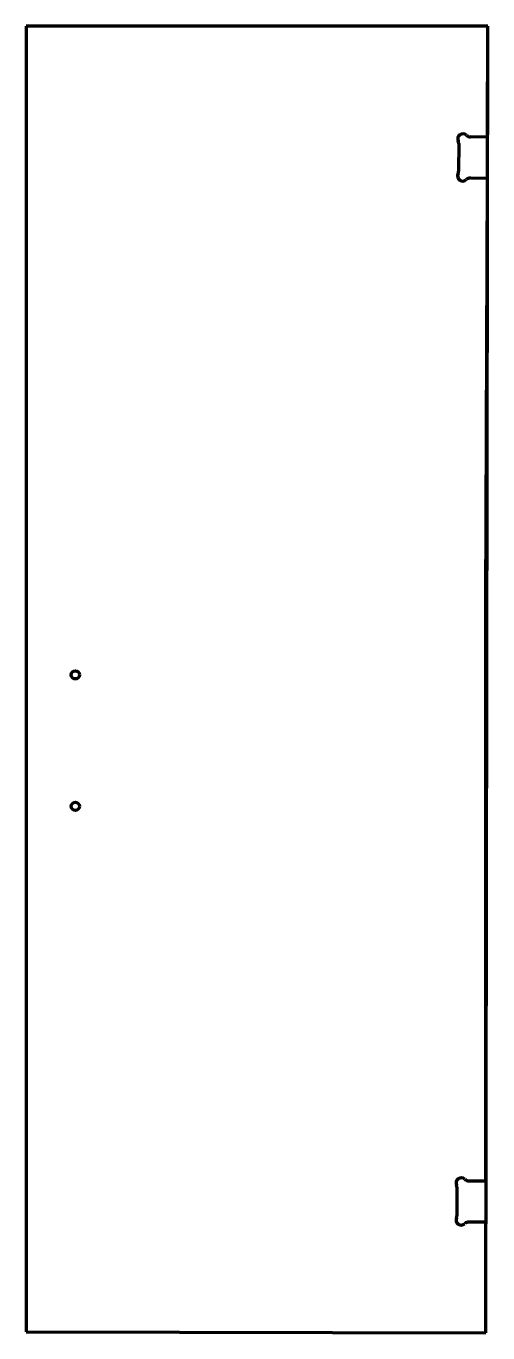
# Model space of a CAD drawing. Header units: inches. Extents: x 0 to 28.1, y 0 to 79.6.
import ezdxf

# ---------------------------------------------------------------- set-up
doc = ezdxf.new("R2010")
doc.units = ezdxf.units.IN
doc.header["$MEASUREMENT"] = 0
doc.layers.add('1', color=7, linetype='Continuous')

msp = doc.modelspace()

# ---------------------------------------------------------------- linework, layer by layer
at = {"color": 7, "lineweight": 90}
for p, q in [((0, 79.562), (0, 0.062)), ((28.125, 79.562), (0, 79.562)), ((28, 0), (28.125, 79.562)), ((28.101, 72.812), (28.125, 79.562)), ((28, 44.5), (28.092, 70.313)), ((28, 9.25), (28, 44.5)), ((28, 0), (28, 6.75)), ((0, 0.062), (28, 0))]:
    msp.add_line(p, q, dxfattribs=at)
at = {"layer": '1', "color": 7, "lineweight": 90}
for p, q in [((28, 0), (28.125, 79.562)), ((26.349, 72.407), (26.344, 70.73)), ((28.101, 72.812), (27.073, 72.816)), ((27.064, 70.316), (28.092, 70.313)), ((26.25, 7.161), (26.25, 8.839)), ((26.972, 9.25), (28, 9.25)), ((28, 6.75), (26.972, 6.75))]:
    msp.add_line(p, q, dxfattribs=at)
at = {"layer": '1', "color": 1, "lineweight": 90}
msp.add_line((28, 0), (28.125, 79.562), dxfattribs=at)
for centre in [(3, 40.062), (3, 32.062)]:
    msp.add_circle(centre, 0.25, dxfattribs=at)
at = {"layer": '1', "color": 7, "lineweight": 90}
for centre, radius, start, end in [((26.6, 72.693), 0.312, 46.45398, 204.41572), ((25.974, 72.409), 0.375, 359.79574, 384.41572), ((27.074, 73.191), 0.375, 226.45398, 269.79574), ((26.592, 70.443), 0.312, 155.17576, 313.1375), ((25.969, 70.731), 0.375, 335.17576, 359.79574), ((27.063, 69.941), 0.375, 89.79574, 133.1375), ((26.5, 9.125), 0.312, 46.65824, 204.61998), ((25.875, 8.839), 0.375, 0, 24.61998), ((26.972, 9.625), 0.375, 226.65824, 270), ((25.875, 7.161), 0.375, 335.38002, 360), ((26.5, 6.875), 0.312, 155.38002, 313.34176), ((26.972, 6.375), 0.375, 90, 133.34176)]:
    msp.add_arc(centre, radius, start, end, dxfattribs=at)

doc.saveas('drawing.dxf')
